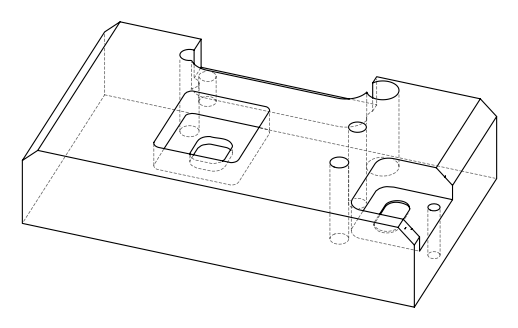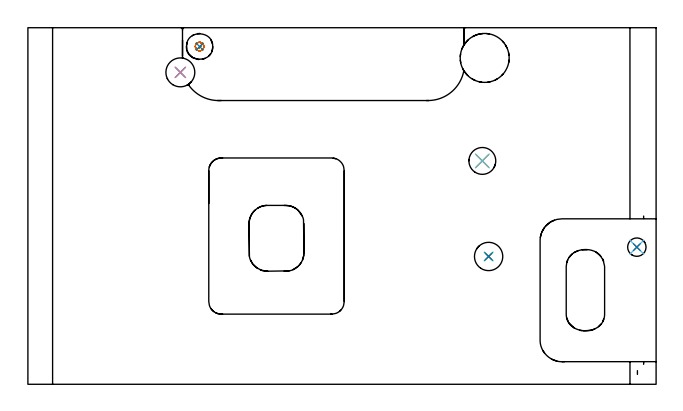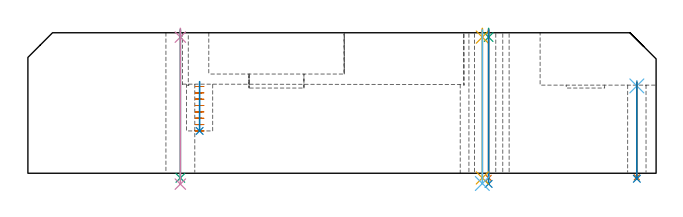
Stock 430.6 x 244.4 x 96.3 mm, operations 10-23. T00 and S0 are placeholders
(PLAN: 23 operations, 16 tool changes, 67.1 min)
(1 AREA_MILL | FG_CHAMFER_SURFACE | UGT0205_001 | 1.07 min | 3706 mm3)
(2 AREA_MILL_1 | FG_CHAMFER_SURFACE_1 | UGT0205_001 | 7.58 min | 22213 mm3)
(3 AREA_MILL_2 | FG_CHAMFER_SURFACE_2 | UGT0205_001 | 12.08 min | 34898 mm3)
(4 MILL_RECTANGULAR_POCKET | POCKET_RECTANGULAR_STRAIGHT | NXT0201_012 | Follow Part, ap 4, ae 75% | 13.68 min | 279271 mm3)
(5 MILL_RECTANGULAR_POCKET_1 | POCKET_RECTANGULAR_STRAIGHT_1 | UGT0201_094 | Follow Part, ap 5, ae 75% | 0.86 min | 14985 mm3)
(6 MILL_RECTANGULAR_POCKET_2 | POCKET_RECTANGULAR_STRAIGHT_2 | NXT0201_012 | Follow Part, ap 4, ae 75% | 2.96 min | 50806 mm3)
(7 MILL_SLOT | SLOT_PARTIAL_RECTANGULAR | NXT0201_012 | Follow Part, ap 4, ae 75% | 17.99 min | 225418 mm3)
(8 MILL_RECTANGULAR_SLOT | SLOT_RECTANGULAR | UGT0201_020 | Follow Part, ap 12.5, ae 75% | 3.76 min | 333396 mm3)
(9 MILL_THROUGH_HOLE_FROM_SOLID_MATERIAL | STEP1HOLE | UGT0201_018 | Circular | 2.71 min | 83237 mm3)
(10 MILL_BLIND_HOLE_FROM_SOLID_MATERIAL | STEP1POCKET | NXT0201_011 | Spiral | 1.04 min | 7989 mm3)
(11 BORE_BLIND_HOLE | STEP1POCKET | UGT0332_075 | 0.14 min | 0 mm3)
(12 SPOT_DRILL | STEP1HOLE_1 | NXT0321_9005460120000 | 0.05 min | 191 mm3)
(13 SPOT_DRILL_1 | STEP1HOLE_2 | NXT0321_9005460120000 | 0.05 min | 100 mm3)
(14 SPOT_DRILL_2 | STEP1HOLE_3 | NXT0321_9005460120000 | 0.05 min | 170 mm3)
(15 SPOT_DRILL_3 | STEP1HOLE_4 | NXT0321_9005460120000 | 0.04 min | 46 mm3)
(16 DRILL_THROUGH_HOLE_INTO_CENTER | STEP1HOLE_1 | NXT0301_065 | 0.41 min | 6479 mm3)
(17 DRILL_TO_ENLARGE_THROUGH_HOLE | STEP1HOLE_1 | UGT0301_261 | 0.42 min | 21752 mm3)
(18 DRILL_THROUGH_HOLE_INTO_CENTER_1 | STEP1HOLE_2 | NXT0301_065 | 0.41 min | 5939 mm3)
(19 DRILL_TO_ENLARGE_THROUGH_HOLE_1 | STEP1HOLE_2 | UGT0301_264 | 0.42 min | 19772 mm3)
(20 DRILL_THROUGH_HOLE_INTO_CENTER_2 | STEP1HOLE_3 | NXT0301_065 | 0.41 min | 6458 mm3)
(21 DRILL_TO_ENLARGE_THROUGH_HOLE_2 | STEP1HOLE_3 | UGT0301_253 | 0.42 min | 18857 mm3)
(22 DRILL_THROUGH_HOLE_INTO_CENTER_3 | STEP1HOLE_4 | NXT0301_042 | 0.27 min | 2363 mm3)
(23 DRILL_TO_ENLARGE_THROUGH_HOLE_3 | STEP1HOLE_4 | NXT0301_097 | 0.27 min | 5160 mm3)
(TOOL UGT0205_001 | Chamfer Mill 20 x 3 x 45 deg. | D20 FL50 Z2)
(TOOL NXT0201_012 | ENDMILL 16mm [2P460-1600-NA 1630] | D16 FL38 Z6)
(TOOL UGT0201_094 | End mill 20 mm | D20 FL38 Z4)
(TOOL UGT0201_020 | End mill 50 mm | D50 FL50 Z4)
(TOOL UGT0201_018 | End mill 30 mm | D30 FL50 Z4)
(TOOL NXT0201_011 | ENDMILL 12mm [2P460-1200-NA 1630] | D12 FL38 Z6)
(TOOL UGT0332_075 | 17.75 mm Rough Boring Bar | D17.75)
(TOOL NXT0321_9005460120000 | NC Spot Drill, 142deg, 12mm, Carbide, Uncoated | D12 PA142 FL30 Z2)
(TOOL NXT0301_065 | Carbide Drill 9.4mm [860.1-0940-075A1-MM 2214] | D9.4 PA140 FL98 Z2)
(TOOL UGT0301_261 | Twist Drill 19.4 mm | D19.4 PA118 FL140 Z2)
(TOOL UGT0301_264 | Twist Drill 19.8 mm | D19.8 PA118 FL140 Z2)
(TOOL UGT0301_253 | Twist Drill 18.4 mm | D18.4 PA118 FL135 Z2)
(TOOL NXT0301_042 | Carbide Drill 7.1mm [860.1-0710-057A1-MM 2214] | D7.1 PA140 FL85 Z2)
(TOOL NXT0301_097 | Carbide Drill 12.6mm [860.1-1260-063A1-MM 2214] | D12.6 PA140 FL77 Z2)
(OP 10 MILL_BLIND_HOLE_FROM_SOLID_MATERIAL)
G17 G21 G94 G90
T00 M6
G54
G17 G0 G90 X117.7 Y231.5 S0 M3
G43 Z106.3 H1
Z59.45
G94 G3 X117.775 Y234.375 R1.438 F250.
X114.754 Y231.654 R2.875
X117.546 Y228.554 R2.95
X114.754 Y231.654 R-2.95
X116.15 Y230.104 R1.475
X117.7 Y231.5 R1.475
G0 Z55.1
G3 X117.775 Y234.375 R1.438
X114.754 Y231.654 R2.875
X117.546 Y228.554 R2.95
X114.754 Y231.654 R-2.95
X116.15 Y230.104 R1.475
X117.7 Y231.5 R1.475
G0 Z50.75
G3 X117.775 Y234.375 R1.438
X114.754 Y231.654 R2.875
X117.546 Y228.554 R2.95
X114.754 Y231.654 R-2.95
X116.15 Y230.104 R1.475
X117.7 Y231.5 R1.475
G0 Z46.4
G3 X117.775 Y234.375 R1.438
X114.754 Y231.654 R2.875
X117.546 Y228.554 R2.95
X114.754 Y231.654 R-2.95
X116.15 Y230.104 R1.475
X117.7 Y231.5 R1.475
G0 Z42.05
G3 X117.775 Y234.375 R1.438
X114.754 Y231.654 R2.875
X117.546 Y228.554 R2.95
X114.754 Y231.654 R-2.95
X116.15 Y230.104 R1.475
X117.7 Y231.5 R1.475
G0 Z37.7
G3 X117.775 Y234.375 R1.438
X114.754 Y231.654 R2.875
X117.546 Y228.554 R2.95
X114.754 Y231.654 R-2.95
X116.15 Y230.104 R1.475
X117.7 Y231.5 R1.475
G0 Z33.35
G3 X117.775 Y234.375 R1.438
X114.754 Y231.654 R2.875
X117.546 Y228.554 R2.95
X114.754 Y231.654 R-2.95
X116.15 Y230.104 R1.475
X117.7 Y231.5 R1.475
G0 Z29.
G3 X117.775 Y234.375 R1.438
X114.754 Y231.654 R2.875
X117.546 Y228.554 R2.95
X114.754 Y231.654 R-2.95
X116.15 Y230.104 R1.475
X117.7 Y231.5 R1.475
G0 Z106.3
M5
M2
(OP 11 BORE_BLIND_HOLE)
G17 G21 G94 G90
T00 M6
G54
G17 G0 G90 X117.7 Y231.5 S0 M3
G43 Z106.3 H0
G94 G85 G98 Z29. F250. R62.8
G80
M5
M2
(OP 12 SPOT_DRILL)
G17 G21 G94 G90
T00 M6
G54
G17 G0 G90 X315.8 Y87.6 S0 M3
G43 Z106.3 H0
G94 G81 G98 Z93.3 F250. R99.3
G80
M5
M2
(OP 13 SPOT_DRILL_1)
G17 G21 G94 G90
T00 M6
G54
G17 G0 G90 X104.5 Y213.8 S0 M3
G43 Z106.3 H0
G94 G81 G98 Z93.3 F250. R99.3
G80
M5
M2
(OP 14 SPOT_DRILL_2)
G17 G21 G94 G90
T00 M6
G54
G17 G0 G90 X311.5 Y153.1 S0 M3
G43 Z106.3 H0
G94 G81 G98 Z93.3 F250. R99.3
G80
M5
M2
(OP 15 SPOT_DRILL_3)
G17 G21 G94 G90
T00 M6
G54
G17 G0 G90 X417.4 Y94. S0 M3
G43 Z106.3 H0
G94 G81 G98 Z59.858 F250. R63.4
G80
M5
M2
(OP 16 DRILL_THROUGH_HOLE_INTO_CENTER)
G17 G21 G94 G90
T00 M6
G54
G17 G0 G90 X315.8 Y87.6 S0 M3
G43 Z106.3 H1
G94 G73 G98 Z-3.211 F250. Q9.046 R98.3
G80
M5
M2
(OP 17 DRILL_TO_ENLARGE_THROUGH_HOLE)
G17 G21 G94 G90
T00 M6
G54
G17 G0 G90 X315.8 Y87.6 S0 M3
G43 Z106.3 H0
G94 G73 G98 Z-7.328 F250. Q17.271 R98.3
G80
M5
M2
(OP 18 DRILL_THROUGH_HOLE_INTO_CENTER_1)
G17 G21 G94 G90
T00 M6
G54
G17 G0 G90 X104.5 Y213.8 S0 M3
G43 Z106.3 H1
G94 G73 G98 Z-3.211 F250. Q9.046 R98.3
G80
M5
M2
(OP 19 DRILL_TO_ENLARGE_THROUGH_HOLE_1)
G17 G21 G94 G90
T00 M6
G54
G17 G0 G90 X104.5 Y213.8 S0 M3
G43 Z106.3 H0
G94 G73 G98 Z-7.449 F250. Q17.291 R98.3
G80
M5
M2
(OP 20 DRILL_THROUGH_HOLE_INTO_CENTER_2)
G17 G21 G94 G90
T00 M6
G54
G17 G0 G90 X311.5 Y153.1 S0 M3
G43 Z106.3 H1
G94 G73 G98 Z-3.211 F250. Q9.046 R98.3
G80
M5
M2
(OP 21 DRILL_TO_ENLARGE_THROUGH_HOLE_2)
G17 G21 G94 G90
T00 M6
G54
G17 G0 G90 X311.5 Y153.1 S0 M3
G43 Z106.3 H0
G94 G73 G98 Z-7.028 F250. Q17.221 R98.3
G80
M5
M2
(OP 22 DRILL_THROUGH_HOLE_INTO_CENTER_3)
G17 G21 G94 G90
T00 M6
G54
G17 G0 G90 X417.4 Y94. S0 M3
G43 Z106.3 H1
G94 G73 G98 Z-2.792 F250. Q7.021 R62.4
G80
M5
M2
(OP 23 DRILL_TO_ENLARGE_THROUGH_HOLE_3)
G17 G21 G94 G90
T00 M6
G54
G17 G0 G90 X417.4 Y94. S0 M3
G43 Z106.3 H1
G94 G73 G98 Z-3.793 F250. Q10.699 R62.4
G80
M5
M2
